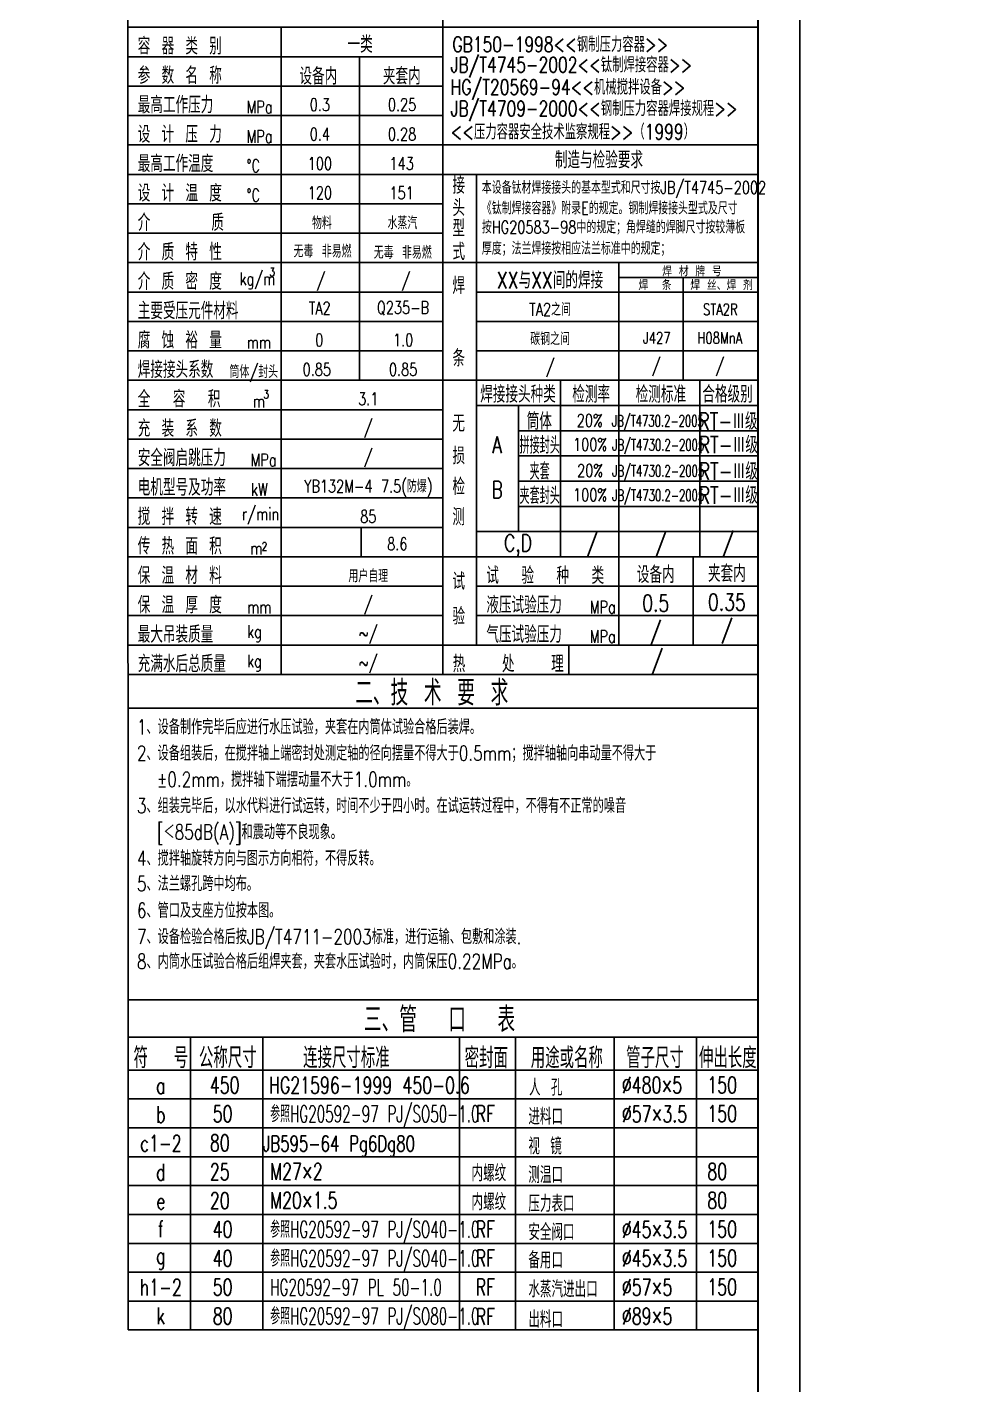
# Model space of a CAD drawing. Header units: millimetres. Extents: x -609 to 19506, y -219 to 17861.
# Drawn here: x 8270 to 10975, y 2951 to 6829 of the extents above; entities that cross this region are included whole.
import ezdxf
from ezdxf.enums import TextEntityAlignment as Align

# ---------------------------------------------------------------- set-up
doc = ezdxf.new("R2010")
doc.units = ezdxf.units.MM
doc.header["$LTSCALE"] = 120
doc.header["$PDMODE"] = 3
for name, color, linetype in [('3', 6, 'Continuous'), ('4', 5, 'Continuous'), ('B', 7, 'Continuous')]:
    doc.layers.add(name, color=color, linetype=linetype)
doc.styles.add('HZ', font='txt', dxfattribs={"width": 0.7, "bigfont": 'hztxt'})
doc.dimstyles.new('ISO-25', dxfattribs={"dimtxt": 2.5, "dimasz": 2.5, "dimexe": 1.25, "dimexo": 0.625, "dimtad": 1, "dimdsep": 46, "dimtxsty": 'Standard', "dimcen": 2.5, "dimadec": 0, "dimazin": 0, "dimtfac": 1, "dimtmove": 0, "dimatfit": 3, "dimfxl": 0, "dimarcsym": 0})

# ---------------------------------------------------------------- blocks, each defined once
blk = doc.blocks.new('*D199')
at = {"layer": 'B', "color": 0, "lineweight": -2}
blk.add_line((17067.2, 5209.7), (17095, 5225.7), dxfattribs=at)
blk.add_arc((17058.7, 5204.7), 36.9, 12.4607, 17.5393, dxfattribs=at)
at = {"layer": 'B', "color": 0}
for points in [[(17092.6, 5215.3), (17095.1, 5216.4), (17090.6, 5223.2)], [(17096, 5212.8), (17093.4, 5212.6), (17095.6, 5204.7)]]:
    blk.add_solid(points, dxfattribs=at)
at = {"layer": 'Defpoints', "color": 0}
for p in [(17056.7, 5204.7), (17058.7, 5204.7), (17067.2, 5209.7), (17095, 5211.1), (17156.7, 5204.7)]:
    blk.add_point(p, dxfattribs=at)

msp = doc.modelspace()

# ---------------------------------------------------------------- linework, layer by layer
at = {"color": 1}
for p, q in [((8559.258, 3108.128), (8558.139, 7008)), ((10358.137, 4980.002), (8558.139, 4980.002)), ((10359.983, 4050.476), (8558.982, 4050.476)), ((10359.751, 3108.128), (8559.258, 3108.128))]:
    msp.add_line(p, q, dxfattribs=at)
for p, q in [((9458.138, 6912), (9458.138, 4980.002)), ((10358.137, 6828), (8558.139, 6828)), ((8996.075, 6828), (8996.075, 4980.002)), ((9458.138, 6744), (8558.139, 6744)), ((9458.138, 6660), (8558.139, 6660)), ((9458.138, 6576.001), (8558.139, 6576.001)), ((10358.137, 6492.001), (8558.139, 6492.001)), ((10358.137, 6408.001), (8558.139, 6408.001)), ((9554.138, 6408.001), (9554.138, 5064.002)), ((9458.138, 6324.001), (8558.139, 6324.001)), ((9458.138, 6240.001), (8558.139, 6240.001)), ((9458.138, 6156.001), (8558.139, 6156.001)), ((10358.137, 6156.001), (9458.138, 6156.001)), ((9960.898, 6156.001), (9960.898, 5064.002)), ((9960.898, 6114.001), (10358.137, 6114.001)), ((10144.474, 6114.001), (10144.474, 5820.001)), ((9458.138, 6072.001), (8558.139, 6072.001)), ((10358.137, 6072.001), (9554.138, 6072.001)), ((9458.138, 5988.001), (8558.139, 5988.001)), ((10358.137, 5988.001), (9554.138, 5988.001)), ((9458.138, 5904.001), (8558.139, 5904.001)), ((10358.137, 5904.001), (9554.138, 5904.001)), ((10358.565, 5820.001), (8558.139, 5820.001)), ((9794.138, 5820.001), (9794.138, 5316.002)), ((10191.825, 5820.001), (10191.825, 5316.002)), ((10358.137, 5748.001), (9554.138, 5748.001)), ((9674.138, 5748.001), (9674.138, 5388.002)), ((10358.137, 5748.001), (9674.138, 5748.001)), ((9458.138, 5736.002), (8558.139, 5736.002)), ((10358.137, 5676.004), (9674.138, 5676.004)), ((9458.138, 5652.002), (8558.139, 5652.002)), ((10358.137, 5604.007), (9674.138, 5604.007)), ((9458.138, 5568.002), (8558.139, 5568.002)), ((10358.137, 5532.01), (9674.138, 5532.01)), ((9458.138, 5484.002), (8558.139, 5484.002)), ((10358.137, 5460.013), (9674.138, 5460.013)), ((9458.138, 5400.002), (8558.139, 5400.002)), ((10358.137, 5388.002), (9554.138, 5388.002)), ((10358.137, 5316.002), (8558.139, 5316.002)), ((10173.226, 5316.002), (10173.226, 5064.002)), ((9458.138, 5232.002), (8558.139, 5232.002)), ((10358.137, 5232.002), (9554.138, 5232.002)), ((9458.138, 5148.002), (8558.139, 5148.002)), ((10358.137, 5148.002), (9554.138, 5148.002)), ((10358.137, 5148.002), (9554.138, 5148.002)), ((10358.137, 5064.002), (8558.139, 5064.002)), ((9818.138, 5064.002), (9818.138, 4980.002)), ((10358.137, 4884.003), (8558.139, 4884.003)), ((10359.751, 3944.348), (8559.795, 3944.348)), ((8736.492, 3944.348), (8736.492, 3108.128)), ((8943.461, 3944.348), (8943.461, 3108.128)), ((9505.731, 3944.348), (9505.731, 3108.128)), ((9665.916, 3944.348), (9665.916, 3108.128)), ((9947.457, 3944.348), (9947.457, 3108.128)), ((10183.054, 3944.348), (10183.054, 3108.128)), ((10359.751, 3850.11), (8559.795, 3850.11)), ((10359.751, 3767.651), (8559.795, 3767.651)), ((10359.751, 3685.192), (8559.795, 3685.192)), ((10359.751, 3602.734), (8559.795, 3602.734)), ((10359.751, 3520.275), (8559.795, 3520.275)), ((10359.751, 3437.816), (8559.795, 3437.816)), ((10359.751, 3355.446), (8559.795, 3355.446)), ((10359.751, 3272.787), (8559.795, 3272.787)), ((10359.751, 3190.328), (8559.795, 3190.328)), ((10359.751, 3190.328), (8559.795, 3190.328))]:
    msp.add_line(p, q)
at = {"layer": '3'}
msp.add_lwpolyline([(5438.137, 7128), (5438.137, 0), (10478.137, 0), (10478.137, 7128)], close=True, dxfattribs=at)
at = {"layer": '4', "const_width": 6}
msp.add_lwpolyline([(5558.137, 7008), (5558.137, 120), (10358.137, 120), (10358.137, 7008)], close=True, dxfattribs=at)
at = {"layer": 'B'}
for p, q in [((9220.143, 5820.001), (9220.143, 6744)), ((9224.867, 5400.002), (9224.867, 5316.002))]:
    msp.add_line(p, q, dxfattribs=at)

# ---------------------------------------------------------------- texts
at = {"style": 'HZ'}
for s, height, width, p in [('容 器 类 别', 47.9999, 0.75, (8586.154, 6750.491)), ('GB150-1998<<钢制压力容器>>', 43.19999, 0.75, (9485.385, 6757.694)), ('JB/T4745-2002<<钛制焊接容器>>', 43.19999, 0.75, (9480.173, 6699.447)), ('参 数 名 称', 47.9999, 0.75, (8586.154, 6666.491)), ('HG/T20569-94<<机械搅拌设备>>', 43.19999, 0.75, (9480.173, 6635.663)), ('最高工作压力', 47.9999, 0.75, (8586.154, 6582.491)), ('MPa', 36, 0.75, (8897.254, 6582.491)), ('JB/T4709-2000<<钢制压力容器焊接规程>>', 43.19999, 0.75, (9480.173, 6574.529)), ('<<压力容器安全技术监察规程>>（1999）', 43.19999, 0.75, (9480.173, 6508.085)), ('设 计 压 力', 47.9999, 0.75, (8586.154, 6498.492)), ('MPa', 36, 0.75, (8897.254, 6498.492)), ('最高工作温度', 47.9999, 0.75, (8586.154, 6414.492)), ('%%DC', 36, 0.75, (8897.254, 6414.492)), ('接', 48, 0.75, (9485.319, 6352.762)), ('设 计 温 度', 47.9999, 0.75, (8586.154, 6330.492)), ('%%DC', 36, 0.75, (8897.254, 6330.492)), ('本设备钛材焊接接头的基本型式和尺寸按JB/T4745-2002', 35.99996, 0.75, (9569.346, 6352.555)), ('头', 48, 0.75, (9485.319, 6288.428)), ('《钛制焊接容器》附录E的规定。钢制焊接接头型式及尺寸', 35.99996, 0.75, (9569.346, 6293.863)), ('介     质', 47.9999, 0.75, (8586.154, 6246.492)), ('型', 48, 0.75, (9485.319, 6229.734)), ('按HG20583-98中的规定；角焊缝的焊脚尺寸按较薄板', 35.99996, 0.75, (9569.346, 6239.504)), ('介 质 特 性', 47.9999, 0.75, (8586.154, 6162.492)), ('式', 48, 0.75, (9485.319, 6163.441)), ('厚度；法兰焊接按相应法兰标准中的规定；', 35.99996, 0.75, (9569.346, 6178.78)), ('介 质 密 度', 47.9999, 0.75, (8586.154, 6078.492)), ('kg/m', 36, 0.75, (8877.253, 6091.874)), ('3', 24, 0.75, (8962.77, 6117.623)), ('焊', 48, 0.75, (9485.319, 6066.455)), ('主要受压元件材料', 47.9999, 0.75, (8586.154, 5994.492)), ('腐 蚀 裕 量', 47.9999, 0.75, (8586.154, 5910.492)), ('mm', 36, 0.75, (8897.607, 5910.492)), ('条', 48, 0.75, (9485.319, 5859.204)), ('焊接接头系数', 47.9999, 0.75, (8586.154, 5826.492)), ('筒体/封头', 36, 0.75, (8848.304, 5826.492)), ('全  容  积', 47.9999, 0.75, (8586.154, 5742.492)), ('3', 24, 0.75, (8945.683, 5768.241)), ('m', 36, 0.75, (8914.935, 5742.492)), ('充 装 系 数', 47.9999, 0.75, (8586.154, 5658.493)), ('无', 48, 0.75, (9485.319, 5672.946)), ('安全阀启跳压力', 47.9999, 0.75, (8586.154, 5574.493)), ('损', 48, 0.75, (9485.319, 5580.089)), ('MPa', 36, 0.75, (8908.776, 5574.493)), ('检', 48, 0.75, (9485.319, 5492.114)), ('电机型号及功率', 47.9999, 0.75, (8586.154, 5490.493)), ('kW', 36, 0.75, (8909.775, 5490.493)), ('搅 拌 转 速', 47.9999, 0.75, (8586.154, 5406.493)), ('r/min', 36, 0.75, (8883.736, 5420.36)), ('测', 48, 0.75, (9485.319, 5405.983)), ('传 热 面 积', 47.9999, 0.75, (8586.154, 5322.493)), ('2', 24, 0.75, (8940.554, 5333.574)), ('m', 36, 0.75, (8907.772, 5322.493)), ('保 温 材 料', 47.9999, 0.75, (8586.154, 5238.493)), ('试', 48, 0.75, (9485.319, 5221.841)), ('试  验  种  类', 47.9999, 0.75, (9582.153, 5238.493)), ('保 温 厚 度', 47.9999, 0.75, (8586.154, 5154.493)), ('液压试验压力', 47.9999, 0.75, (9582.153, 5154.493)), ('mm', 36, 0.75, (8898.832, 5154.493)), ('验', 48, 0.75, (9485.319, 5122.171)), ('MPa', 36, 0.75, (9877.584, 5154.493)), ('最大吊装质量', 47.9999, 0.75, (8586.154, 5070.493)), ('kg', 36, 0.75, (8898.832, 5084.36)), ('气压试验压力', 47.9999, 0.75, (9582.153, 5070.493)), ('MPa', 36, 0.75, (9877.584, 5070.493)), ('充满水后总质量', 47.9999, 0.75, (8586.154, 4986.493)), ('kg', 36, 0.75, (8898.832, 5000.36)), ('热   处   理', 47.9999, 0.75, (9486.153, 4986.493)), ('二、技 术 要 求', 71.9999, 0.7, (9207.593, 4891.372)), ('1、设备制作完毕后应进行水压试验，夹套在内筒体试验合格后装焊。', 42.4911, 0.75, (8583.781, 4809.001)), ('2、设备组装后，在搅拌轴上端密封处测定轴的径向摆量不得大于0.5mm；搅拌轴轴向串动量不得大于', 42.4911, 0.75, (8583.803, 4734)), ('  %%P0.2mm，搅拌轴下端摆动量不大于1.0mm。', 42.4911, 0.75, (8583.825, 4659.003)), ('3、组装完毕后，以水代料进行试运转，时间不少于四小时。在试运转过程中，不得有不正常的噪音', 42.4911, 0.75, (8583.847, 4584.003)), ('  [＜85dB(A)]和震动等不良现象。', 42.4911, 0.75, (8583.869, 4509.003)), ('4、搅拌轴旋转方向与图示方向相符，不得反转。', 42.4911, 0.75, (8583.891, 4434.003)), ('5、法兰螺孔跨中均布。', 42.4911, 0.75, (8583.913, 4361.392)), ('6、管口及支座方位按本图。', 42.4911, 0.75, (8583.913, 4284.921)), ('7、设备检验合格后按JB/T4711-2003标准，进行运输、包敷和涂装.', 42.4911, 0.75, (8583.935, 4209.921)), ('8、内筒水压试验合格后组焊夹套，夹套水压试验时，内筒保压0.22MPa。', 42.4911, 0.75, (8583.935, 4139.383)), ('450', 47.1193, 0.7, (8792.313, 3783.696)), ('HG21596-1999 450-0.6', 47.11927, 0.7, (8961.278, 3783.49)), ('人 孔', 47.1193, 0.7, (9704.266, 3777.114)), ('%%C480×5', 47.1193, 0.7, (9969.381, 3783.955)), ('150', 47.1193, 0.7, (10213.508, 3784.231)), ('50', 47.1193, 0.7, (8800.607, 3701.784)), ('参照HG20592-97 PJ/SO50-1.0', 47.11927, 0.6, (8964.663, 3701.496)), ('进料口', 47.1193, 0.7, (9702.282, 3693.869)), ('%%C57×3.5', 47.1193, 0.7, (9969.381, 3701.326)), ('150', 47.1193, 0.7, (10213.508, 3702.237)), ('80', 47.1193, 0.7, (8792.313, 3618.779)), ('JB595-64 Pg6Dg80', 44.76331, 0.7, (8943.461, 3617.976)), ('视 镜', 47.1193, 0.7, (9702.282, 3609.26)), ('25', 47.1193, 0.7, (8792.313, 3536.32)), ('M27×2', 47.1193, 0.7, (8964.663, 3537.037)), ('测温口', 47.1193, 0.7, (9702.282, 3527.518)), ('80', 47.1193, 0.7, (10213.508, 3537.037)), ('20', 47.1193, 0.7, (8792.313, 3453.861)), ('M20×1.5', 47.1193, 0.7, (8964.663, 3454.578)), ('压力表口', 47.1193, 0.7, (9702.282, 3445.06)), ('80', 47.1193, 0.7, (10213.508, 3454.578)), ('40', 47.1193, 0.7, (8800.607, 3371.949)), ('参照HG20592-97 PJ/SO40-1.0', 47.11927, 0.6, (8964.663, 3371.661)), ('安全阀口', 47.1193, 0.7, (9702.282, 3364.034)), ('%%C45×3.5', 47.1193, 0.7, (9969.381, 3371.491)), ('150', 47.1193, 0.7, (10213.508, 3372.402)), ('40', 47.1193, 0.7, (8800.607, 3289.291)), ('参照HG20592-97 PJ/SO40-1.0', 47.11927, 0.6, (8964.663, 3289.202)), ('备用口', 47.1193, 0.7, (9702.282, 3284.01)), ('%%C45×3.5', 47.1193, 0.7, (9969.381, 3289.032)), ('150', 47.1193, 0.7, (10213.508, 3289.744)), ('50', 47.1193, 0.7, (8800.607, 3206.832)), ('HG20592-97 PL 50-1.0', 47.11927, 0.6, (8964.663, 3206.373)), ('水蒸汽进出口', 47.1193, 0.7, (9702.282, 3201.108)), ('%%C57×5', 47.1193, 0.7, (9969.381, 3206.373)), ('150', 47.1193, 0.7, (10213.508, 3207.115)), ('参照HG20592-97 PJ/SO80-1.0', 47.11927, 0.6, (8964.663, 3124.085)), ('80', 47.1193, 0.7, (8800.607, 3124.085)), ('出料口', 47.1193, 0.7, (9702.282, 3114.566)), ('%%C89×5', 47.1193, 0.7, (9969.381, 3124.003))]:
    msp.add_text(s, height=height, dxfattribs=dict(at, width=width)).set_placement(p)
for s, height, width, p in [('一类', 47.9999, 0.75, (9221.486, 6781.849)), ('设备内', 47.9999, 0.75, (9102.182, 6691.088)), ('夹套内', 47.9999, 0.75, (9340.501, 6691.088)), ('0.3', 36, 0.75, (9106.563, 6607.089)), ('0.25', 36, 0.75, (9341.379, 6607.089)), ('0.4', 36, 0.75, (9106.563, 6523.089)), ('0.28', 36, 0.75, (9341.379, 6523.089)), ('制造与检验要求', 47.9999, 0.75, (9903.871, 6451.964)), ('100', 36, 0.75, (9106.563, 6439.089)), ('143', 36, 0.75, (9340.293, 6439.089)), ('120', 36, 0.75, (9106.563, 6355.089)), ('151', 36, 0.75, (9340.293, 6355.089)), ('物料', 36, 0.75, (9112.455, 6271.089)), ('水蒸汽', 36, 0.75, (9342.365, 6271.089)), ('无毒 非易燃', 36, 0.75, (9114.158, 6190.565)), ('无毒 非易燃', 36, 0.75, (9343.316, 6187.089)), ('/', 36, 0.75, (9109.104, 6103.089)), ('/', 36, 0.75, (9352.313, 6103.089)), ('XX与XX间的焊接', 47.9999, 0.75, (9764.329, 6108.472)), ('焊 材 牌 号', 28.8, 0.75, (10169.679, 6133.026)), ('焊  条', 28.8, 0.75, (10064.05, 6093.4)), ('焊 丝、焊 剂', 28.8, 0.75, (10254.33, 6093.4)), ('TA2', 36, 0.75, (9106.129, 6026.181)), ('Q235-B', 36, 0.75, (9344.124, 6026.181)), ('TA2之间', 36, 0.75, (9764.329, 6024.472)), ('STA2R', 32.4, 0.75, (10250.777, 6022.406)), ('0', 36, 0.75, (9104.756, 5935.089)), ('1.0', 36, 0.75, (9344.386, 5935.089)), ('碳钢之间', 36, 0.75, (9764.329, 5940.472)), ('J427', 32.4, 0.75, (10069.172, 5941.174)), ('H08MnA', 32.4, 0.75, (10249.245, 5941.174)), ('0.85', 36, 0.75, (9097.8, 5851.089)), ('0.85', 36, 0.75, (9344.386, 5851.089)), ('/', 36, 0.75, (9764.329, 5856.472)), ('/', 36, 0.75, (10067.219, 5859.19)), ('/', 36, 0.75, (10249.228, 5859.19)), ('3.1', 36, 0.75, (9244.767, 5767.09)), ('焊接接头种类', 47.9999, 0.75, (9672.69, 5782.595)), ('检测率', 47.9999, 0.75, (9881.626, 5782.595)), ('检测标准', 47.9999, 0.75, (10080.876, 5782.595)), ('合格级别', 47.9999, 0.75, (10271.276, 5782.595)), ('/', 36, 0.75, (9244.767, 5683.09)), ('筒体', 47.9999, 0.75, (9733.56, 5705.457)), ('20%', 36, 0.75, (9877.575, 5705.457)), ('JB/T4730.2-2005', 32.39996, 0.65, (10072.419, 5701.81)), ('RT-Ⅲ级', 47.9999, 0.75, (10272.512, 5705.457)), ('拼接封头', 47.9999, 0.6, (9734.546, 5636.978)), ('RT-Ⅲ级', 47.9999, 0.75, (10273.498, 5638.032)), ('/', 36, 0.75, (9244.767, 5599.09)), ('A', 48, 0.75, (9613.167, 5635.892)), ('100%', 36, 0.75, (9878.561, 5636.978)), ('JB/T4730.2-2005', 32.39996, 0.65, (10073.405, 5633.331)), ('夹套', 47.9999, 0.6, (9734.546, 5562.539)), ('JB/T4730.2-2005', 32.39996, 0.65, (10073.405, 5558.892)), ('RT-Ⅲ级', 47.9999, 0.75, (10273.498, 5562.539)), ('20%', 36, 0.75, (9878.561, 5562.539)), ('YB132M-4 7.5(防爆)', 35.99996, 0.75, (9244.767, 5515.09)), ('B', 48, 0.75, (9613.167, 5507.678)), ('夹套封头', 47.9999, 0.6, (9734.546, 5492.984)), ('100%', 36, 0.75, (9878.561, 5492.984)), ('JB/T4730.2-2005', 32.39996, 0.65, (10073.405, 5489.337)), ('RT-Ⅲ级', 47.9999, 0.75, (10273.498, 5494.038)), ('85', 36, 0.75, (9244.767, 5431.09)), ('/', 48, 0.75, (10273.498, 5354.776)), ('8.6', 36, 0.75, (9327.742, 5352.752)), ('C,D', 47.9999, 0.75, (9672.69, 5348.188)), ('/', 48, 0.75, (9885.37, 5352.473)), ('/', 48, 0.75, (10080.876, 5352.473)), ('用户自理', 36, 0.75, (9244.767, 5263.09)), ('设备内', 47.9999, 0.75, (10066.195, 5267.67)), ('夹套内', 47.9999, 0.75, (10269.443, 5270.579)), ('/', 36, 0.75, (9244.767, 5179.09)), ('0.5', 47.9999, 0.75, (10066.195, 5183.67)), ('0.35', 47.9999, 0.75, (10269.443, 5186.579)), ('~/', 36, 0.75, (9244.767, 5095.09)), ('/', 48, 0.75, (10066.195, 5099.671)), ('/', 48, 0.75, (10269.443, 5104.882)), ('/', 48, 0.75, (10070.72, 5018.817)), ('~/', 36, 0.75, (9244.767, 5011.09)), ('三、管  口  表', 71.9999, 0.7, (9448.482, 3998.302)), ('符  号', 58.8991, 0.7, (8652.183, 3888.333)), ('公称尺寸', 58.8991, 0.7, (8843.495, 3888.333)), ('连接尺寸标准', 58.8991, 0.7, (9182.31, 3888.333)), ('密封面', 58.8991, 0.7, (9582.207, 3888.333)), ('用途或名称', 58.8991, 0.7, (9812.015, 3888.333)), ('管子尺寸', 58.8991, 0.7, (10064.017, 3888.333)), ('伸出长度', 58.8991, 0.7, (10272.196, 3888.333)), ('a', 47.119, 0.7, (8652.183, 3805.874)), ('b', 47.119, 0.7, (8652.183, 3723.415)), ('RF', 47.1193, 0.7, (9579.387, 3725.565)), ('c1-2', 47.1193, 0.7, (8652.183, 3640.956)), ('d', 47.119, 0.7, (8652.183, 3558.498)), ('内螺纹', 47.1193, 0.7, (9589.221, 3558.498)), ('内螺纹', 47.1193, 0.7, (9589.221, 3476.039)), ('e', 47.119, 0.7, (8652.183, 3476.039)), ('f', 47.119, 0.7, (8652.183, 3396.277)), ('RF', 47.1193, 0.7, (9579.387, 3395.73)), ('RF', 47.1193, 0.7, (9579.387, 3313.071)), ('g', 47.119, 0.7, (8652.183, 3312.298)), ('h1-2', 47.1193, 0.7, (8652.183, 3229.839)), ('RF', 47.1193, 0.7, (9579.387, 3230.443)), ('k', 47.119, 0.7, (8652.183, 3148.242)), ('RF', 47.1193, 0.7, (9579.387, 3146.263))]:
    msp.add_text(s, height=height, dxfattribs=dict(at, width=width)).set_placement(p, align=Align.MIDDLE)

# ---------------------------------------------------------------- dimensions: what is measured, and where the dimension line sits
at = {"layer": 'B'}
dim = msp.add_angular_dim_2l(base=(17095.019, 5211.147), line1=((17058.722, 5204.746), (17067.222, 5209.654)), line2=((17056.722, 5204.746), (17156.722, 5204.746)), text=' ', dimstyle='ISO-25', override={"dimtxt": 8, "dimasz": 8, "dimexe": 5, "dimexo": 0, "dimgap": 1, "dimdec": 0, "dimtxsty": 'HZ', "dimcen": 4, "dimazin": 2}, dxfattribs=at)
dim.commit()
dim.dimension.update_dxf_attribs({"geometry": '*D199', "text_midpoint": (-609.064, 17861.265)})

doc.saveas('drawing.dxf')
